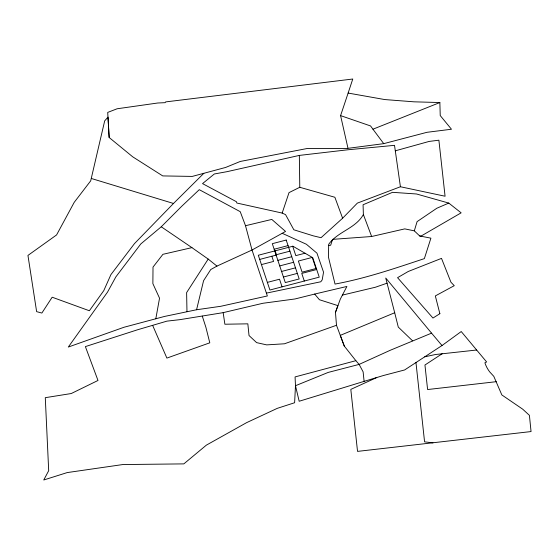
<?xml version="1.0" encoding="UTF-8"?>
<svg xmlns="http://www.w3.org/2000/svg" width="559" height="559" viewBox="0 0 559 559"><rect width="100%" height="100%" fill="white"/><g stroke="black" fill="none" stroke-linecap="round" stroke-linejoin="round"><path stroke-width="0.84" d="M328.671 245.464L328.699 244.311C337.587 231.559 355.622 228.568 363.378 214.53L363.077 204.755L392.544 192.324L416.518 193.987L448.779 203.085L461.14 212.839L420.878 236.184L419.655 235.94L414.31 230.846L404.758 228.883L371.644 236.506L332.563 239.364L330.669 245.247L328.671 245.464L328.426 257.042L335.03 284.063C365.495 278.48 395.003 268.355 424.365 258.614L430.905 238.169L419.655 235.94M155.8 318.833L159.539 298.185L152.873 283.623L153.019 267.083L162.928 254.31L191.926 247.637L208.193 259.069L216.962 266.098L252.025 250.02L285.551 231.447L271.8 219.428L245.513 225.717L240.23 211.679L199.277 189.669L181.703 206.285L161.251 226.779L140.805 243.934L115.839 276.922L107.531 292.105L68.303 347.055L123.951 327.274L164.479 316.45L196.572 309.749L220.728 306.297L267.356 295.963L252.025 250.02L245.513 225.717M203.853 173.297L173.493 203.469L134.502 243.577L110.913 274.623L103.764 290.659L89.356 310.755L52.169 297.213L41.862 313.061L36.628 311.642L27.95 255.421L56.585 234.934L74.214 202.344L90.705 180.823L104.687 120.87L108.006 117.104L109.152 137.5L132.714 156.82L162.725 175.917L192.261 176.413L225.689 167.427L240.272 161.453L307.115 148.519L346.447 148.533L383.733 143.649L426.992 132.301L451.469 129.241L440.233 115.566L439.863 102.549L413.988 101.822L384.739 99.558L348.131 93.067L340.585 115.615L347.936 148.058M196.572 309.749L203.581 280.681L210.729 269.564L216.962 266.098M414.31 230.846L417.091 221.63L436.831 208.241L448.779 203.085M348.131 93.067L352.771 79.015L165.632 101.913L165.164 102.667L157.743 103.003L117.11 108.774L107.712 112.415L109.152 137.5M282.169 213.07L289.024 192.624L299.778 187.286L334.869 197.264L342.618 218.227L321.048 237.694L313.278 235.842L293.845 229.784L285.565 214.635L282.169 213.07L236.834 203.029L236.429 201.722L202.54 183.611L214.328 173.982L227.017 171.669L299.338 155.409L347.789 149.791L394.514 145.34L400.419 186.748L445.069 196.23L438.885 140.197L429.165 141.42L395.297 150.825M355.866 360.681L344.295 346.091L336.49 325.275L335.463 312.369L337.929 305.64L319.42 299.729L314.682 294.062L295.012 298.96L262.926 303.271L223.167 312.642L179.865 319.664L166.924 321.132L137.5 329.789L85.387 346.601L97.993 380.469L71.266 393.529L45.286 397.68L48.689 470.692L43.756 479.985L67.22 472.579L122.777 464.557L183.827 463.886L206.376 445.132L246.61 422.646L277.285 408.343L294.621 402.739L295.48 385.724L295.068 376.92L355.866 360.681L359.123 364.405L363.126 371.861L364.105 381.364L299.17 401.257L295.48 385.724L328.203 372.413L359.123 364.405L390.161 350.311L431.562 333.15L442.008 345.532L461.231 331.543L486.616 361.946L484.912 362.756L485.142 363.504A43.141 34.812 -7.3 0 0 489.726 371.917L493.8 376.34L501.842 394.94L522.714 409.188L529.408 415.337L531.05 431.562L357.536 451.386L350.807 389.392L376.738 377.542M335.463 312.369L340.34 299.079L346.887 286.453L314.682 294.062M208.193 259.069L186.622 292.595L186.972 311.58M342.618 218.227L357.376 203.099L400.419 186.748M442.008 345.532L404.639 369.953L383.397 375.522L364.105 381.364M442.162 353.749L424.945 365.006L427.6 389.539L496.28 381.685M387.073 283.175L375.438 287.228L342.401 295.103M431.562 333.15L385.731 278.005L394.703 312.747L340.277 335.372L344.295 346.091M340.585 115.615L370.568 125.95L372.944 129.206L439.863 102.549M336.49 325.275L284.475 343.785L266.664 344.882L256.623 342.632L249.028 335.54L247.84 323.836L224.872 324.227L223.167 312.642M424.707 356.831L435.454 354.518L476.652 350.018M274.155 249.237L288.053 245.611M276.013 254.792L289.911 251.166M259.697 259.418L276.544 255.016L275.154 250.851M261.43 264.603L273.582 261.43L271.849 256.246M277.865 260.347L291.763 256.721M305.032 253.227L295.823 255.631L292.692 246.274M279.724 265.909L293.622 262.283M281.575 271.464L295.473 267.838M283.434 277.019L297.332 273.393M267.363 282.386L279.521 279.214L282.064 286.844M316.687 269.515L301.755 273.414L304.306 281.044M266.419 293.126L320.81 281.764L322.194 279.87L323.549 272.198L316.967 253.178L306.367 244.241L282.204 233.299M432.98 442.861L424.574 441.848L415.966 362.546M173.493 203.469L91.529 178.538M161.251 226.779L191.926 247.637M412.549 340.815L398.281 327.078L394.703 312.747M372.944 129.206L383.733 143.649M152.663 325.408L166.889 358.088L209.793 342.821L205.887 327.253L202.281 316.121M363.378 214.53L371.644 236.506M299.338 155.409L299.778 187.286M439.87 313.697L432.959 318.043L397.561 277.676L408.259 271.478L441.505 258.377L450.959 282.246L454.257 285.677L435.328 295.921L439.87 313.697M286.201 240.049L272.303 243.675L285.293 282.581L299.191 278.955L286.201 240.049M292.909 246.219L258.307 255.246L269.913 290.016L319.238 277.145L312.74 257.685L292.909 246.219M312.271 257.413L298.373 261.039L302.084 272.156L315.982 268.53L312.271 257.413"/></g></svg>
